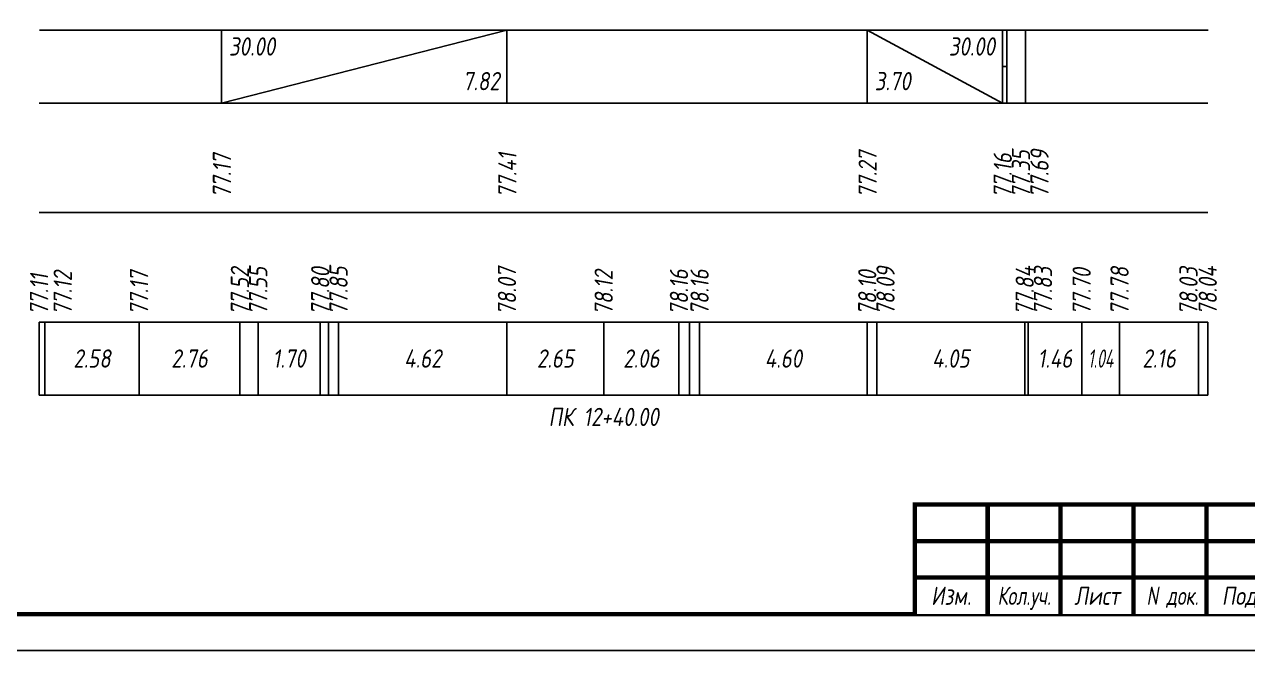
# Model space of a CAD drawing. Extents: x -717 to 1451, y -133302 to 233.
# Drawn here: x 77.9 to 245.6, y -19405.4 to -19319.7 of the extents above; entities that cross this region are included whole.
import ezdxf
from ezdxf.enums import TextEntityAlignment as Align

# ---------------------------------------------------------------- set-up
doc = ezdxf.new("R2010")
doc.units = 0
for name, color, linetype in [('Зарамочное оформление', 7, 'Continuous'), ('Код_510', 7, 'Continuous'), ('Код_516', 1, 'Continuous'), ('Подписи поперечников', 7, 'Continuous'), ('Таблица', 7, 'Continuous')]:
    doc.layers.add(name, color=color, linetype=linetype)
doc.styles.add('М', font='romand.shx', dxfattribs={"width": 0.8, "oblique": 10, "height": 2.5})

# ---------------------------------------------------------------- blocks, each defined once
blk = doc.blocks.new('Штамп')
at = {"linetype": 'Continuous'}
blk.add_wipeout([(199.95, -411.25), (384.95, -411.25), (384.95, -426.25), (199.95, -426.25)], dxfattribs=at).dxf.layer = 'Зарамочное оформление'
at = {"layer": 'Зарамочное оформление', "linetype": 'Continuous', "lineweight": -3, "const_width": 0.6, "flags": 128}
for points in [[(199.95, -426.25), (199.95, -411.25), (384.95, -411.25)], [(209.95, -411.25), (209.95, -426.25)], [(219.95, -411.25), (219.95, -426.25)], [(229.95, -411.25), (229.95, -426.25)], [(239.95, -411.25), (239.95, -426.25)], [(199.95, -416.25), (264.95, -416.25)], [(199.95, -421.25), (264.95, -421.25)]]:
    blk.add_lwpolyline(points, dxfattribs=at)
at = {"layer": 'Зарамочное оформление', "linetype": 'Continuous', "style": 'М', "oblique": 10}
for s, width, p in [('Изм.', 0.8, (204.95, -423.75)), ('Кол.уч.', 0.7, (214.95, -423.75)), ('Лист', 0.8, (224.95, -423.75)), ('N док.', 0.7, (235.28, -423.75)), ('Подпись', 0.8, (247.45, -423.75))]:
    blk.add_text(s, height=2.5, dxfattribs=dict(at, width=width)).set_placement(p, align=Align.MIDDLE_CENTER)
blk = doc.blocks.new('шифр')
blk.add_blockref('Штамп', (0, -19034))

msp = doc.modelspace()

# ---------------------------------------------------------------- linework, layer by layer
at = {"flags": 128}
msp.add_lwpolyline([(-30.054, -19405.421), (389.946, -19405.421), (389.946, -19108.421), (-30.054, -19108.421)], close=True, dxfattribs=at)
at = {"const_width": 0.6, "flags": 128}
msp.add_lwpolyline([(-10.054, -19400.421), (384.946, -19400.421), (384.946, -19113.421), (-10.054, -19113.421)], close=True, dxfattribs=at)
at = {"layer": 'Код_510'}
for p, q in [((79.946, -19370.421), (79.946, -19360.421)), ((80.742, -19370.421), (80.742, -19360.421)), ((93.645, -19370.421), (93.645, -19360.421)), ((107.458, -19370.421), (107.458, -19360.421)), ((109.973, -19370.421), (109.973, -19360.421)), ((118.471, -19370.421), (118.471, -19360.421)), ((119.599, -19370.421), (119.599, -19360.421)), ((120.987, -19370.421), (120.987, -19360.421)), ((144.068, -19370.421), (144.068, -19360.421)), ((157.324, -19370.421), (157.324, -19360.421)), ((167.639, -19370.421), (167.639, -19360.421)), ((169.081, -19370.421), (169.081, -19360.421)), ((170.468, -19370.421), (170.468, -19360.421)), ((193.449, -19370.421), (193.449, -19360.421)), ((194.766, -19370.421), (194.766, -19360.421)), ((215.031, -19370.421), (215.031, -19360.421)), ((215.516, -19370.421), (215.516, -19360.421)), ((222.835, -19370.421), (222.835, -19360.421)), ((228.033, -19370.421), (228.033, -19360.421)), ((238.85, -19370.421), (238.85, -19360.421)), ((240.117, -19370.421), (240.117, -19360.421))]:
    msp.add_line(p, q, dxfattribs=at)
at = {"layer": 'Код_516'}
for p, q in [((104.946, -19330.421), (104.946, -19320.421)), ((104.946, -19330.421), (144.068, -19320.421)), ((144.068, -19330.421), (144.068, -19320.421)), ((193.449, -19330.421), (193.449, -19320.421)), ((193.449, -19320.421), (211.965, -19330.421)), ((211.965, -19330.421), (211.965, -19320.421)), ((211.965, -19330.421), (211.965, -19320.421)), ((212.557, -19330.421), (212.557, -19320.421)), ((215.117, -19330.421), (215.117, -19320.421)), ((211.965, -19325.421), (212.557, -19325.421))]:
    msp.add_line(p, q, dxfattribs=at)
at = {"layer": 'Таблица'}
for p, q in [((80, -19320.421), (240.171, -19320.421)), ((79.946, -19330.421), (240.117, -19330.421)), ((79.946, -19345.421), (240.117, -19345.421)), ((79.946, -19360.421), (240.117, -19360.421)), ((79.946, -19370.421), (240.117, -19370.421))]:
    msp.add_line(p, q, dxfattribs=at)

# ---------------------------------------------------------------- texts
at = {"layer": 'Код_510', "style": 'М', "oblique": 10, "width": 0.8}
for s, p in [('77.12', (83.179, -19359.421)), ('77.17', (93.645, -19359.421)), ('77.52', (107.458, -19359.421)), ('77.55', (109.973, -19359.421)), ('77.80', (118.471, -19359.421)), ('77.85', (120.987, -19359.421)), ('78.07', (144.068, -19359.421)), ('78.12', (157.324, -19359.421)), ('78.16', (167.639, -19359.421)), ('78.16', (170.468, -19359.421)), ('78.10', (193.449, -19359.421)), ('78.09', (195.949, -19359.421)), ('77.84', (215.031, -19359.421)), ('77.83', (217.531, -19359.421)), ('77.70', (222.835, -19359.421)), ('77.78', (228.033, -19359.421)), ('78.03', (237.474, -19359.421)), ('78.04', (240.117, -19359.421)), ('77.11', (79.946, -19359.421))]:
    msp.add_text(s, height=2.5, rotation=90, dxfattribs=at).set_placement(p, align=Align.MIDDLE_LEFT)
at = {"layer": 'Код_510', "style": 'М', "oblique": 10}
for s, width, p in [('2.58', 0.8, (87.194, -19365.421)), ('2.76', 0.8, (100.552, -19365.421)), ('1.70', 0.8, (114.222, -19365.421)), ('4.62', 0.8, (132.528, -19365.421)), ('2.65', 0.8, (150.696, -19365.421)), ('2.06', 0.8, (162.481, -19365.421)), ('4.60', 0.8, (181.958, -19365.421)), ('4.05', 0.8, (204.899, -19365.421)), ('1.46', 0.8, (219.176, -19365.421)), ('1.04', 0.6, (225.434, -19365.421)), ('2.16', 0.8, (233.441, -19365.421))]:
    msp.add_text(s, height=2.5, dxfattribs=dict(at, width=width)).set_placement(p, align=Align.MIDDLE_CENTER)
at = {"layer": 'Код_516', "style": 'М', "oblique": 10, "width": 0.8}
msp.add_text('30.00', height=2.5, dxfattribs=at).set_placement((105.946, -19321.421), align=Align.TOP_LEFT)
msp.add_text('30.00', height=2.5, dxfattribs=at).set_placement((210.965, -19321.421), align=Align.TOP_RIGHT)
msp.add_text('7.82', height=2.5, dxfattribs=at).set_placement((143.068, -19329.421), align=Align.BOTTOM_RIGHT)
msp.add_text('3.70', height=2.5, dxfattribs=at).set_placement((194.449, -19329.421), align=Align.BOTTOM_LEFT)
for s, p in [('77.35', (214.519, -19343.371)), ('77.69', (217.056, -19343.371)), ('77.17', (105, -19343.371)), ('77.41', (144.122, -19343.371)), ('77.27', (193.503, -19343.371)), ('77.16', (212.019, -19343.371))]:
    msp.add_text(s, height=2.5, rotation=90, dxfattribs=at).set_placement(p, align=Align.MIDDLE_LEFT)
at = {"layer": 'Подписи поперечников', "style": 'М', "oblique": 10, "width": 0.8}
msp.add_text('ПК 12+40.00', height=2.5, dxfattribs=at).set_placement((157.324, -19375.421), align=Align.BOTTOM_CENTER)

# ---------------------------------------------------------------- next in the draw order: block references
msp.add_blockref('шифр', (0, 59.829))

doc.saveas('drawing.dxf')
